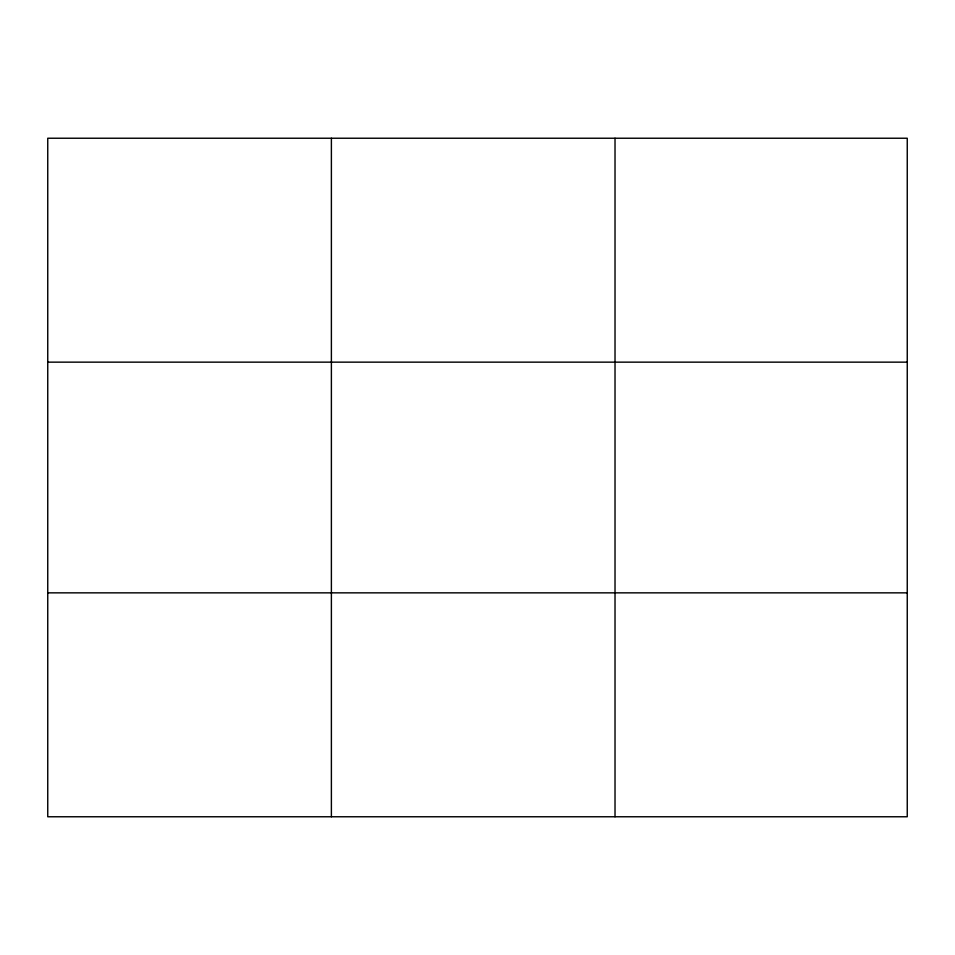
<?xml version="1.0" encoding="UTF-8"?>
<svg xmlns="http://www.w3.org/2000/svg" width="955" height="955" viewBox="0 0 955 955"><rect width="100%" height="100%" fill="white"/><g stroke="black" fill="none" stroke-linecap="round" stroke-linejoin="round"><path stroke-width="1.43" d="M331.385 138.236L331.385 816.764M615.02 138.236L615.02 816.764M907.25 362.148L907.25 138.236L47.75 138.236L47.75 816.764L907.25 816.764L907.25 362.148L47.75 362.148M47.75 592.852L907.25 592.852"/></g></svg>
